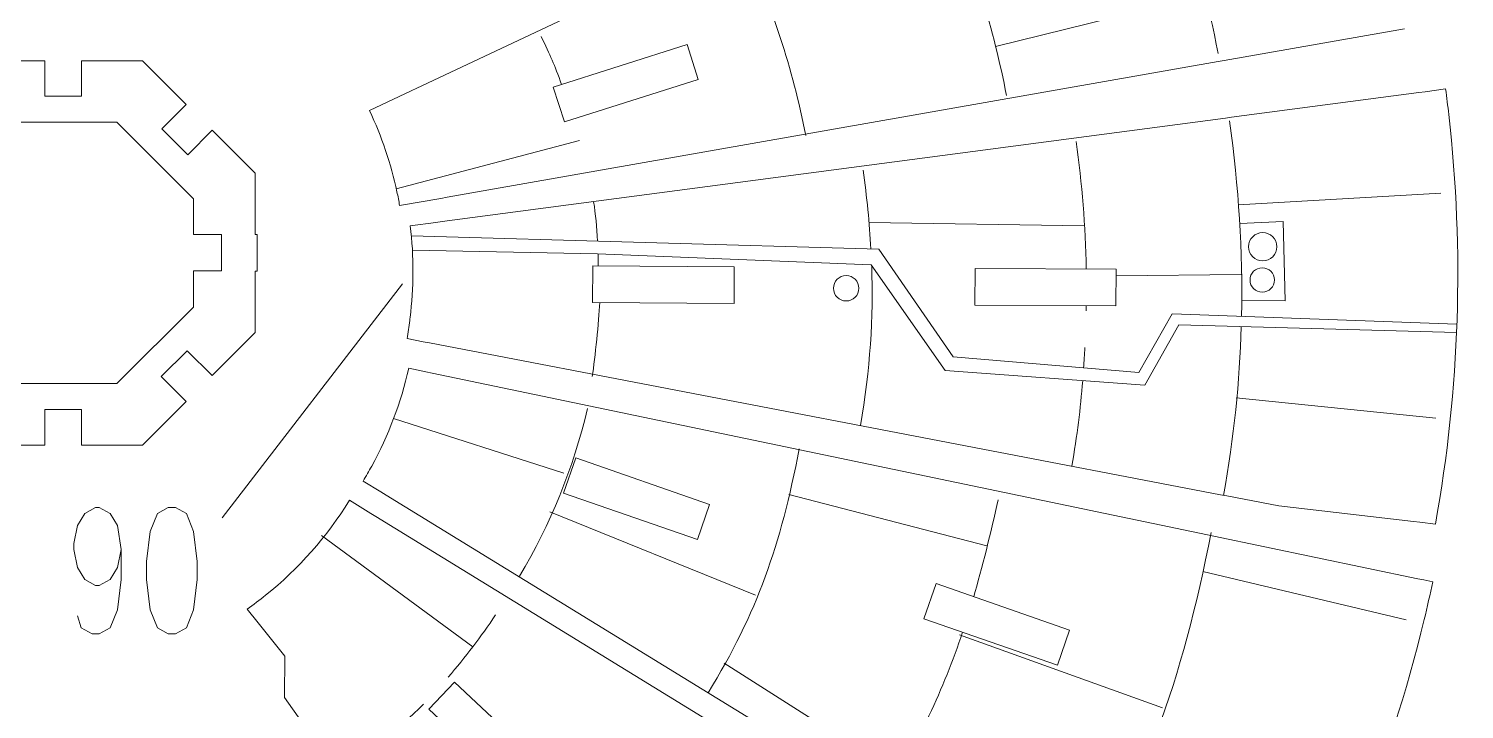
# Model space of a CAD drawing. Header units: millimetres. Extents: x -182 to 179, y -139 to 136.
# Drawn here: x 44.7 to 174.1, y -45.5 to 16 of the extents above; entities that cross this region are included whole.
import ezdxf

# ---------------------------------------------------------------- set-up
doc = ezdxf.new("R2010")
doc.units = ezdxf.units.MM
doc.header["$MEASUREMENT"] = 0
doc.layers.add('Layer 1', color=7, linetype='Continuous')

msp = doc.modelspace()

# ---------------------------------------------------------------- linework, layer by layer
at = {"layer": 'Layer 1', "color": 5, "lineweight": 9}
for centre, major_axis in [((155.952, -3.7197), (0, 1.2788)), ((118.3812, -7.4682), (0, 1.1465)), ((155.9079, -6.7183), (0, 1.1024))]:
    msp.add_ellipse(centre, major_axis=major_axis, ratio=1, dxfattribs=at)
at = {"layer": 'Layer 1', "lineweight": 9}
for points in [[(142.8497, 40.376), (142.8497, 40.376), (79.6611, 10.5847), (79.6611, 10.5847)], [(152.4788, 13.0875), (152.4788, 13.0875), (168.7526, 15.9534), (168.7526, 15.9534)], [(82.3823, 0.743), (82.3823, 0.743), (151.9251, 12.99), (151.9251, 12.99)], [(79.1525, 10.3449), (79.1525, 10.3449), (75.3847, 8.5685), (75.3847, 8.5685)], [(153.1473, 7.9657), (153.1473, 7.9657), (170.0356, 10.1973), (170.0356, 10.1973)], [(81.9351, -1.4444), (81.9351, -1.4444), (152.5899, 7.892), (152.5899, 7.892)], [(152.1518, -26.0995), (152.1518, -26.0995), (80.7962, -12.3914), (80.7962, -12.3914)], [(80.481, -15.0081), (80.481, -15.0081), (78.9234, -14.6832), (78.9234, -14.6832)], [(150.9786, -29.7153), (150.9786, -29.7153), (81.0314, -15.123), (81.0314, -15.123)], [(75.4952, -27.7743), (75.4952, -27.7743), (73.5769, -26.5956), (73.5769, -26.5956)], [(138.2437, -63.825), (138.2437, -63.825), (76.8788, -26.1353), (76.8788, -26.1353)], [(136.918, -65.5159), (136.918, -65.5159), (75.9742, -28.0686), (75.9742, -28.0686)], [(169.9373, -33.6705), (169.9373, -33.6705), (151.529, -29.8302), (151.529, -29.8302)]]:
    msp.add_open_spline(points, degree=3, dxfattribs=at)
at = {"layer": 'Layer 1', "color": 1, "lineweight": 9}
for points in [[(143.4967, 39.4881), (147.3241, 31.3297), (150.1747, 22.6831), (151.9336, 13.7284)], [(109.0558, 23.6197), (111.6465, 18.1429), (113.5679, 12.3293), (114.7395, 6.3055)], [(130.6567, 18.7504), (131.5299, 15.8547), (132.262, 12.9077), (132.8466, 9.9192)], [(90.8758, 15.2434), (91.6905, 13.5364), (92.077, 12.718), (92.7078, 10.9274)], [(151.925, 12.9901), (151.925, 12.9901), (152.4788, 13.0875), (152.4788, 13.0875)], [(79.1525, 10.3449), (79.1525, 10.3449), (79.6611, 10.5847), (79.6611, 10.5847)], [(170.0356, 10.1974), (170.0356, 10.1974), (170.593, 10.2708), (170.593, 10.2708)], [(57.5603, 7.8214), (57.5603, 7.8214), (57.9581, 8.2186), (57.9581, 8.2186)], [(152.5899, 7.8921), (152.5899, 7.8921), (153.1473, 7.9655), (153.1473, 7.9655)], [(152.9546, 7.6324), (153.778, 1.7011), (154.1648, -4.1141), (154.0412, -10.0058)], [(139.1297, 5.7718), (139.6576, 1.9846), (139.9635, -1.856), (140.0364, -5.7325)], [(119.9055, 3.1845), (120.2443, 0.7752), (120.4852, -1.5747), (120.6146, -3.9119)], [(81.8286, 0.6455), (81.8286, 0.6455), (82.3824, 0.7429), (82.3824, 0.7429)], [(95.6048, 0.3247), (95.7814, -0.7907), (95.9009, -1.9357), (95.9633, -3.2163)], [(81.3777, -1.518), (81.3777, -1.518), (81.9351, -1.4446), (81.9351, -1.4446)], [(96.0033, -4.3743), (96.0107, -4.7227), (96.0144, -5.082), (96.0145, -5.4538)], [(120.6833, -5.4392), (120.8449, -10.1301), (120.5455, -14.8112), (119.6772, -19.8609)], [(62.0931, -28.1717), (62.0931, -28.1717), (78.3587, -7.0708), (78.3587, -7.0708)], [(96.1575, -8.7642), (96.048, -10.5166), (95.7624, -13.671), (95.4738, -15.4364)], [(140.0419, -9.0422), (140.0396, -9.1934), (140.0369, -9.3448), (140.0338, -9.4961)], [(154.0182, -10.9101), (153.8696, -15.8906), (153.3542, -20.9327), (152.4278, -26.1526)], [(80.2442, -12.2852), (80.2442, -12.2852), (80.7962, -12.3914), (80.7962, -12.3914)], [(139.9101, -12.8099), (139.8755, -13.4451), (139.8385, -14.0576), (139.798, -14.6547)], [(80.481, -15.008), (80.481, -15.008), (81.0314, -15.123), (81.0314, -15.123)], [(57.5322, -16.3642), (57.5322, -16.3642), (57.9296, -16.762), (57.9296, -16.762)], [(139.7133, -15.8092), (139.5118, -18.3567), (139.2223, -20.7104), (138.7287, -23.5209)], [(95.0489, -18.3196), (93.785, -23.7196), (91.6981, -28.8032), (88.9281, -33.4305)], [(114.1531, -21.9559), (112.4493, -30.6724), (110.3913, -36.7261), (105.9218, -43.9732)], [(76.3999, -25.8408), (76.3999, -25.8408), (76.8787, -26.1354), (76.8787, -26.1354)], [(132.0986, -26.5479), (131.4848, -29.3268), (130.588, -32.8713), (129.8856, -35.2878)], [(152.1518, -26.0995), (152.1518, -26.0995), (152.7038, -26.2057), (152.7038, -26.2057)], [(75.4952, -27.7743), (75.4952, -27.7743), (75.974, -28.0689), (75.974, -28.0689)], [(151.3096, -29.4929), (148.631, -42.9507), (145.3063, -52.5958), (138.2437, -63.825)], [(150.9786, -29.7152), (150.9786, -29.7152), (151.529, -29.8302), (151.529, -29.8302)], [(169.553, -28.5124), (169.553, -28.5124), (170.1114, -28.5772), (170.1114, -28.5772)], [(169.9373, -33.6703), (169.9373, -33.6703), (170.4877, -33.7853), (170.4877, -33.7853)], [(65.3489, -37.6515), (65.3489, -37.6515), (65.6983, -38.0919), (65.6983, -38.0919)], [(128.8835, -38.4944), (127.1419, -43.6779), (124.9281, -48.3848), (121.6561, -53.6371)], [(80.2483, -44.9796), (78.0169, -47.2481), (75.5834, -49.3174), (72.9771, -51.1581)]]:
    msp.add_open_spline(points, degree=3, dxfattribs=at)
at = {"layer": 'Layer 1', "lineweight": 9}
for points, knots in [([(54.7921, 35.5272), (54.7921, 35.5272), (27.2323, 9.3841), (27.2323, 9.3841), (27.2323, 9.3841), (26.7943, 9.8437), (26.3128, 10.3212), (25.8493, 10.7553), (25.8493, 10.7553), (24.8973, 11.6458), (23.8948, 12.4791), (22.8474, 13.2512)], [0, 0, 0, 0, 0.25, 0.25, 0.25, 0.25, 0.5, 0.5, 0.5, 0.5, 1, 1, 1, 1]), ([(105.0433, 11.3795), (105.0433, 11.3795), (92.965, 7.5447), (92.965, 7.5447), (92.965, 7.5447), (92.965, 7.5447), (91.9658, 10.6919), (91.9658, 10.6919), (91.9658, 10.6919), (91.9658, 10.6919), (104.0441, 14.5267), (104.0441, 14.5267), (104.0441, 14.5267), (104.0441, 14.5267), (105.0433, 11.3795), (105.0433, 11.3795)], [0, 0, 0, 0, 0.2, 0.2, 0.2, 0.2, 0.4, 0.4, 0.4, 0.4, 0.6, 0.6, 0.6, 0.6, 1, 1, 1, 1]), ([(57.958, 8.2188), (57.958, 8.2188), (58.8593, 9.12), (58.8593, 9.12), (58.8593, 9.12), (58.8593, 9.12), (54.9108, 13.0685), (54.9108, 13.0685), (54.9108, 13.0685), (54.9108, 13.0685), (49.4021, 13.0685), (49.4021, 13.0685), (49.4021, 13.0685), (49.4021, 13.0685), (49.4021, 9.8656), (49.4021, 9.8656), (49.4021, 9.8656), (49.4021, 9.8656), (46.1002, 9.8656), (46.1002, 9.8656), (46.1002, 9.8656), (46.1002, 9.8656), (46.1002, 13.0685), (46.1002, 13.0685), (46.1002, 13.0685), (46.1002, 13.0685), (40.5385, 13.0685), (40.5385, 13.0685), (40.5385, 13.0685), (40.5385, 13.0685), (36.6537, 9.1837), (36.6537, 9.1837), (36.6537, 9.1837), (36.6537, 9.1837), (38.9531, 6.8843), (38.9531, 6.8843), (38.9531, 6.8843), (38.9531, 6.8843), (36.6183, 4.5495), (36.6183, 4.5495), (36.6183, 4.5495), (36.6183, 4.5495), (35.6674, 5.5004), (35.6674, 5.5004)], [0, 0, 0, 0, 0.08333333, 0.08333333, 0.08333333, 0.08333333, 0.16666667, 0.16666667, 0.16666667, 0.16666667, 0.25, 0.25, 0.25, 0.25, 0.33333333, 0.33333333, 0.33333333, 0.33333333, 0.41666667, 0.41666667, 0.41666667, 0.41666667, 0.5, 0.5, 0.5, 0.5, 0.58333333, 0.58333333, 0.58333333, 0.58333333, 0.66666667, 0.66666667, 0.66666667, 0.66666667, 0.75, 0.75, 0.75, 0.75, 0.83333333, 0.83333333, 0.83333333, 0.83333333, 1, 1, 1, 1]), ([(170.593, 10.2709), (170.593, 10.2709), (172.447, 10.5159), (172.447, 10.5159), (172.447, 10.5159), (172.5485, 9.7483), (172.643, 8.9809), (172.7305, 8.2119), (172.7305, 8.2119), (174.1309, -4.0952), (173.7263, -16.5421), (171.5265, -28.7406), (171.5265, -28.7406), (171.5265, -28.7406), (170.1114, -28.5771), (170.1114, -28.5771)], [0, 0, 0, 0, 0.2, 0.2, 0.2, 0.2, 0.4, 0.4, 0.4, 0.4, 0.6, 0.6, 0.6, 0.6, 1, 1, 1, 1]), ([(57.5321, -16.3644), (57.5321, -16.3644), (56.6078, -15.4401), (56.6078, -15.4401), (56.6078, -15.4401), (56.6078, -15.4401), (58.9427, -13.1053), (58.9427, -13.1053), (58.9427, -13.1053), (58.9427, -13.1053), (61.1887, -15.3513), (61.1887, -15.3513), (61.1887, -15.3513), (61.1887, -15.3513), (65.0736, -11.4665), (65.0736, -11.4665), (65.0736, -11.4665), (65.0736, -11.4665), (65.0736, -5.9313), (65.0736, -5.9313), (65.0736, -5.9313), (65.0736, -5.9313), (65.2494, -5.9313), (65.2494, -5.9313), (65.2494, -5.9313), (65.2494, -5.9313), (65.2494, -2.6294), (65.2494, -2.6294), (65.2494, -2.6294), (65.2494, -2.6294), (65.0736, -2.6294), (65.0736, -2.6294), (65.0736, -2.6294), (65.0736, -2.6294), (65.0736, 2.9058), (65.0736, 2.9058), (65.0736, 2.9058), (65.0736, 2.9058), (61.1942, 6.7852), (61.1942, 6.7852), (61.1942, 6.7852), (61.1942, 6.7852), (58.994, 4.585), (58.994, 4.585), (58.994, 4.585), (58.994, 4.585), (56.6591, 6.9199), (56.6591, 6.9199), (56.6591, 6.9199), (56.6591, 6.9199), (57.5604, 7.8212), (57.5604, 7.8212)], [0, 0, 0, 0, 0.07142857, 0.07142857, 0.07142857, 0.07142857, 0.14285714, 0.14285714, 0.14285714, 0.14285714, 0.21428571, 0.21428571, 0.21428571, 0.21428571, 0.28571429, 0.28571429, 0.28571429, 0.28571429, 0.35714286, 0.35714286, 0.35714286, 0.35714286, 0.42857143, 0.42857143, 0.42857143, 0.42857143, 0.5, 0.5, 0.5, 0.5, 0.57142857, 0.57142857, 0.57142857, 0.57142857, 0.64285714, 0.64285714, 0.64285714, 0.64285714, 0.71428571, 0.71428571, 0.71428571, 0.71428571, 0.78571429, 0.78571429, 0.78571429, 0.78571429, 0.85714286, 0.85714286, 0.85714286, 0.85714286, 1, 1, 1, 1]), ([(81.8286, 0.6455), (81.8286, 0.6455), (78.1081, -0.0097), (78.1081, -0.0097), (78.1081, -0.0097), (78.0353, 0.4068), (77.954, 0.8262), (77.8654, 1.2398), (77.8654, 1.2398), (77.3242, 3.7687), (76.492, 6.2284), (75.3847, 8.5685)], [0, 0, 0, 0, 0.25, 0.25, 0.25, 0.25, 0.5, 0.5, 0.5, 0.5, 1, 1, 1, 1]), ([(35.9344, -5.9079), (35.9344, -5.9079), (33.5362, -5.9079), (33.5362, -5.9079), (33.5362, -5.9079), (33.5362, -5.9079), (33.5362, -2.6294), (33.5362, -2.6294), (33.5362, -2.6294), (33.5362, -2.6294), (35.9344, -2.6294), (35.9344, -2.6294), (35.9344, -2.6294), (35.9344, -2.6294), (35.9344, 0.6033), (35.9344, 0.6033), (35.9344, 0.6033), (35.9344, 0.6033), (42.841, 7.5099), (42.841, 7.5099), (42.841, 7.5099), (42.841, 7.5099), (52.6083, 7.5099), (52.6083, 7.5099), (52.6083, 7.5099), (52.6083, 7.5099), (59.515, 0.6033), (59.515, 0.6033), (59.515, 0.6033), (59.515, 0.6033), (59.515, -2.6294), (59.515, -2.6294), (59.515, -2.6294), (59.515, -2.6294), (62.0356, -2.6294), (62.0356, -2.6294), (62.0356, -2.6294), (62.0356, -2.6294), (62.0356, -5.9079), (62.0356, -5.9079), (62.0356, -5.9079), (62.0356, -5.9079), (59.515, -5.9079), (59.515, -5.9079), (59.515, -5.9079), (59.515, -5.9079), (59.515, -9.164), (59.515, -9.164), (59.515, -9.164), (59.515, -9.164), (52.6083, -16.0706), (52.6083, -16.0706), (52.6083, -16.0706), (52.6083, -16.0706), (42.841, -16.0706), (42.841, -16.0706), (42.841, -16.0706), (42.841, -16.0706), (35.9344, -9.164), (35.9344, -9.164), (35.9344, -9.164), (35.9344, -9.164), (35.9344, -5.9079), (35.9344, -5.9079)], [0, 0, 0, 0, 0.05882353, 0.05882353, 0.05882353, 0.05882353, 0.11764706, 0.11764706, 0.11764706, 0.11764706, 0.17647059, 0.17647059, 0.17647059, 0.17647059, 0.23529412, 0.23529412, 0.23529412, 0.23529412, 0.29411765, 0.29411765, 0.29411765, 0.29411765, 0.35294118, 0.35294118, 0.35294118, 0.35294118, 0.41176471, 0.41176471, 0.41176471, 0.41176471, 0.47058824, 0.47058824, 0.47058824, 0.47058824, 0.52941176, 0.52941176, 0.52941176, 0.52941176, 0.58823529, 0.58823529, 0.58823529, 0.58823529, 0.64705882, 0.64705882, 0.64705882, 0.64705882, 0.70588235, 0.70588235, 0.70588235, 0.70588235, 0.76470588, 0.76470588, 0.76470588, 0.76470588, 0.82352941, 0.82352941, 0.82352941, 0.82352941, 0.88235294, 0.88235294, 0.88235294, 0.88235294, 1, 1, 1, 1]), ([(80.2442, -12.2853), (80.2442, -12.2853), (78.7753, -12.0031), (78.7753, -12.0031), (78.7753, -12.0031), (78.8671, -11.4822), (78.9528, -10.9202), (79.0236, -10.3825), (79.0236, -10.3825), (79.0355, -10.2867), (79.0472, -10.1905), (79.0585, -10.0941), (79.0585, -10.0941), (79.3642, -7.4784), (79.4054, -4.581), (79.0724, -1.8227), (79.0724, -1.8227), (79.0724, -1.8227), (81.3777, -1.5181), (81.3777, -1.5181)], [0, 0, 0, 0, 0.16666667, 0.16666667, 0.16666667, 0.16666667, 0.33333333, 0.33333333, 0.33333333, 0.33333333, 0.5, 0.5, 0.5, 0.5, 0.66666667, 0.66666667, 0.66666667, 0.66666667, 1, 1, 1, 1]), ([(95.5126, -8.7601), (95.5126, -8.7601), (95.5336, -5.4506), (95.5336, -5.4506), (95.5336, -5.4506), (95.5336, -5.4506), (108.2932, -5.5314), (108.2932, -5.5314), (108.2932, -5.5314), (108.2932, -5.5314), (108.2722, -8.8409), (108.2722, -8.8409), (108.2722, -8.8409), (108.2722, -8.8409), (95.5126, -8.7601), (95.5126, -8.7601)], [0, 0, 0, 0, 0.2, 0.2, 0.2, 0.2, 0.4, 0.4, 0.4, 0.4, 0.6, 0.6, 0.6, 0.6, 1, 1, 1, 1]), ([(129.9985, -8.9786), (129.9985, -8.9786), (130.0195, -5.6691), (130.0195, -5.6691), (130.0195, -5.6691), (130.0195, -5.6691), (142.7292, -5.7496), (142.7292, -5.7496), (142.7292, -5.7496), (142.7292, -5.7496), (142.7082, -9.0591), (142.7082, -9.0591), (142.7082, -9.0591), (142.7082, -9.0591), (129.9985, -8.9786), (129.9985, -8.9786)], [0, 0, 0, 0, 0.2, 0.2, 0.2, 0.2, 0.4, 0.4, 0.4, 0.4, 0.6, 0.6, 0.6, 0.6, 1, 1, 1, 1]), ([(35.6958, -14.0435), (35.6958, -14.0435), (36.6696, -13.0697), (36.6696, -13.0697), (36.6696, -13.0697), (36.6696, -13.0697), (39.0044, -15.4046), (39.0044, -15.4046), (39.0044, -15.4046), (39.0044, -15.4046), (36.6591, -17.7498), (36.6591, -17.7498), (36.6591, -17.7498), (36.6591, -17.7498), (40.5385, -21.6292), (40.5385, -21.6292), (40.5385, -21.6292), (40.5385, -21.6292), (46.1002, -21.6292), (46.1002, -21.6292), (46.1002, -21.6292), (46.1002, -21.6292), (46.1002, -18.404), (46.1002, -18.404), (46.1002, -18.404), (46.1002, -18.404), (49.4021, -18.404), (49.4021, -18.404), (49.4021, -18.404), (49.4021, -18.404), (49.4021, -21.6292), (49.4021, -21.6292), (49.4021, -21.6292), (49.4021, -21.6292), (54.9108, -21.6292), (54.9108, -21.6292), (54.9108, -21.6292), (54.9108, -21.6292), (58.8539, -17.6862), (58.8539, -17.6862), (58.8539, -17.6862), (58.8539, -17.6862), (57.9296, -16.7619), (57.9296, -16.7619)], [0, 0, 0, 0, 0.08333333, 0.08333333, 0.08333333, 0.08333333, 0.16666667, 0.16666667, 0.16666667, 0.16666667, 0.25, 0.25, 0.25, 0.25, 0.33333333, 0.33333333, 0.33333333, 0.33333333, 0.41666667, 0.41666667, 0.41666667, 0.41666667, 0.5, 0.5, 0.5, 0.5, 0.58333333, 0.58333333, 0.58333333, 0.58333333, 0.66666667, 0.66666667, 0.66666667, 0.66666667, 0.75, 0.75, 0.75, 0.75, 0.83333333, 0.83333333, 0.83333333, 0.83333333, 1, 1, 1, 1]), ([(76.3997, -25.8411), (76.3997, -25.8411), (74.8076, -24.8632), (74.8076, -24.8632), (74.8076, -24.8632), (75.0793, -24.4187), (75.3379, -23.973), (75.5885, -23.5165), (75.5885, -23.5165), (77.1095, -20.7469), (78.2333, -17.7726), (78.9234, -14.6832)], [0, 0, 0, 0, 0.25, 0.25, 0.25, 0.25, 0.5, 0.5, 0.5, 0.5, 1, 1, 1, 1]), ([(92.8998, -25.941), (92.8998, -25.941), (94.0058, -22.7706), (94.0058, -22.7706), (94.0058, -22.7706), (94.0058, -22.7706), (106.0643, -26.9774), (106.0643, -26.9774), (106.0643, -26.9774), (106.0643, -26.9774), (104.9582, -30.1478), (104.9582, -30.1478), (104.9582, -30.1478), (104.9582, -30.1478), (92.8998, -25.941), (92.8998, -25.941)], [0, 0, 0, 0, 0.2, 0.2, 0.2, 0.2, 0.4, 0.4, 0.4, 0.4, 0.6, 0.6, 0.6, 0.6, 1, 1, 1, 1]), ([(65.3487, -37.6516), (65.3487, -37.6516), (64.3637, -36.4116), (64.3637, -36.4116), (64.3637, -36.4116), (64.9256, -36.0162), (65.4795, -35.5955), (66.0158, -35.1665), (66.0158, -35.1665), (69.0038, -32.7666), (71.5634, -29.8679), (73.5769, -26.5956)], [0, 0, 0, 0, 0.25, 0.25, 0.25, 0.25, 0.5, 0.5, 0.5, 0.5, 1, 1, 1, 1]), ([(169.553, -28.5126), (169.553, -28.5126), (157.41, -27.1096), (157.41, -27.1096), (157.41, -27.1096), (157.41, -27.1096), (152.7038, -26.2055), (152.7038, -26.2055)], [0, 0, 0, 0, 0.33333333, 0.33333333, 0.33333333, 0.33333333, 1, 1, 1, 1]), ([(125.4007, -37.2794), (125.4007, -37.2794), (126.5067, -34.109), (126.5067, -34.109), (126.5067, -34.109), (126.5067, -34.109), (138.5344, -38.3051), (138.5344, -38.3051), (138.5344, -38.3051), (138.5344, -38.3051), (137.4284, -41.4755), (137.4284, -41.4755), (137.4284, -41.4755), (137.4284, -41.4755), (125.4007, -37.2794), (125.4007, -37.2794)], [0, 0, 0, 0, 0.2, 0.2, 0.2, 0.2, 0.4, 0.4, 0.4, 0.4, 0.6, 0.6, 0.6, 0.6, 1, 1, 1, 1]), ([(154.2769, -73.6724), (154.2769, -73.6724), (155.1984, -74.2384), (155.1984, -74.2384), (155.1984, -74.2384), (162.2205, -62.8181), (167.3894, -50.3701), (170.5214, -37.3504), (170.5214, -37.3504), (170.7901, -36.2211), (171.0461, -35.0885), (171.2897, -33.9527), (171.2897, -33.9527), (171.2897, -33.9527), (170.4877, -33.7853), (170.4877, -33.7853)], [0, 0, 0, 0, 0.2, 0.2, 0.2, 0.2, 0.4, 0.4, 0.4, 0.4, 0.6, 0.6, 0.6, 0.6, 1, 1, 1, 1]), ([(65.6984, -38.0919), (65.6984, -38.0919), (67.7489, -40.6733), (67.7489, -40.6733), (67.7489, -40.6733), (67.7489, -40.6733), (67.7316, -44.4), (67.7316, -44.4), (67.7316, -44.4), (67.7316, -44.4), (105.9961, -98.5464), (105.9961, -98.5464)], [0, 0, 0, 0, 0.25, 0.25, 0.25, 0.25, 0.5, 0.5, 0.5, 0.5, 1, 1, 1, 1]), ([(80.7474, -45.454), (80.7474, -45.454), (83.0534, -42.9972), (83.0534, -42.9972), (83.0534, -42.9972), (83.0534, -42.9972), (92.3238, -51.6984), (92.3238, -51.6984), (92.3238, -51.6984), (92.3238, -51.6984), (90.0178, -54.1552), (90.0178, -54.1552), (90.0178, -54.1552), (90.0178, -54.1552), (80.7474, -45.454), (80.7474, -45.454)], [0, 0, 0, 0, 0.2, 0.2, 0.2, 0.2, 0.4, 0.4, 0.4, 0.4, 0.6, 0.6, 0.6, 0.6, 1, 1, 1, 1])]:
    msp.add_open_spline(points, degree=3, knots=knots, dxfattribs=at)
at = {"layer": 'Layer 1', "color": 5, "lineweight": 9}
for points in [[(131.8617, 14.3621), (131.8617, 14.3621), (150.7514, 19.0498), (150.7514, 19.0498)], [(77.8048, 1.5174), (77.8048, 1.5174), (94.3156, 5.8638), (94.3156, 5.8638)], [(153.7405, 0.0587), (153.7405, 0.0587), (172.0266, 1.1112), (172.0266, 1.1112)], [(139.8849, -1.8442), (139.8849, -1.8442), (120.4224, -1.5444), (120.4224, -1.5444)], [(95.9597, -4.3726), (95.9597, -4.3726), (79.26, -4.0406), (79.26, -4.0406)], [(95.9597, -4.3726), (95.9597, -4.3726), (120.6258, -5.3572), (120.6258, -5.3572)], [(142.7253, -6.3583), (142.7253, -6.3583), (153.9942, -6.2248), (153.9942, -6.2248)], [(153.5662, -17.3422), (153.5662, -17.3422), (171.5719, -19.1903), (171.5719, -19.1903)], [(77.5683, -19.2178), (77.5683, -19.2178), (92.9149, -24.1612), (92.9149, -24.1612)], [(113.2002, -26.0804), (113.2002, -26.0804), (131.0755, -30.7044), (131.0755, -30.7044)], [(91.6445, -27.6431), (91.6445, -27.6431), (110.1983, -35.1632), (110.1983, -35.1632)], [(84.7196, -39.8115), (84.7196, -39.8115), (71.0518, -29.7704), (71.0518, -29.7704)], [(150.5457, -33.0279), (150.5457, -33.0279), (168.8769, -37.3785), (168.8769, -37.3785)], [(86.7557, -36.9369), (85.4595, -38.9013), (84.0365, -40.7749), (82.4984, -42.5457)], [(128.5959, -38.7382), (128.5959, -38.7382), (146.9085, -45.3323), (146.9085, -45.3323)], [(107.3816, -41.2827), (107.3816, -41.2827), (123, -51.2401), (123, -51.2401)]]:
    msp.add_open_spline(points, degree=3, dxfattribs=at)
for points, knots in [([(153.8786, -1.6211), (153.8786, -1.6211), (157.7891, -1.4482), (157.7891, -1.4482), (157.7891, -1.4482), (157.7891, -1.4482), (157.9655, -8.5919), (157.9655, -8.5919), (157.9655, -8.5919), (157.9655, -8.5919), (154.0613, -8.5648), (154.0613, -8.5648)], [0, 0, 0, 0, 0.25, 0.25, 0.25, 0.25, 0.5, 0.5, 0.5, 0.5, 1, 1, 1, 1]), ([(79.169, -2.7424), (79.169, -2.7424), (121.3187, -3.9318), (121.3187, -3.9318), (121.3187, -3.9318), (121.3187, -3.9318), (128.0231, -13.6631), (128.0231, -13.6631), (128.0231, -13.6631), (128.0231, -13.6631), (144.78, -15.0742), (144.78, -15.0742), (144.78, -15.0742), (144.78, -15.0742), (147.7787, -9.7825), (147.7787, -9.7825), (147.7787, -9.7825), (147.7787, -9.7825), (173.4651, -10.6985), (173.4651, -10.6985)], [0, 0, 0, 0, 0.16666667, 0.16666667, 0.16666667, 0.16666667, 0.33333333, 0.33333333, 0.33333333, 0.33333333, 0.5, 0.5, 0.5, 0.5, 0.66666667, 0.66666667, 0.66666667, 0.66666667, 1, 1, 1, 1]), ([(173.4359, -11.4542), (173.4359, -11.4542), (148.3961, -10.7526), (148.3961, -10.7526), (148.3961, -10.7526), (148.3961, -10.7526), (145.3093, -16.2207), (145.3093, -16.2207), (145.3093, -16.2207), (145.3093, -16.2207), (127.3176, -14.8978), (127.3176, -14.8978), (127.3176, -14.8978), (127.3176, -14.8978), (120.6258, -5.3572), (120.6258, -5.3572)], [0, 0, 0, 0, 0.2, 0.2, 0.2, 0.2, 0.4, 0.4, 0.4, 0.4, 0.6, 0.6, 0.6, 0.6, 1, 1, 1, 1])]:
    msp.add_open_spline(points, degree=3, knots=knots, dxfattribs=at)
at = {"layer": 'Layer 1', "color": 1, "lineweight": 9}
for points, knots in [([(52.98, -31.0365), (52.98, -31.0365), (52.656, -32.665), (52.656, -32.665), (52.656, -32.665), (52.656, -32.665), (51.998, -33.7561), (51.998, -33.7561), (51.998, -33.7561), (51.998, -33.7561), (51.0161, -34.2935), (51.0161, -34.2935), (51.0161, -34.2935), (51.0161, -34.2935), (50.692, -34.2935), (50.692, -34.2935), (50.692, -34.2935), (50.692, -34.2935), (49.7101, -33.7561), (49.7101, -33.7561), (49.7101, -33.7561), (49.7101, -33.7561), (49.0521, -32.665), (49.0521, -32.665), (49.0521, -32.665), (49.0521, -32.665), (48.7281, -31.0365), (48.7281, -31.0365), (48.7281, -31.0365), (48.7281, -31.0365), (48.7281, -30.4991), (48.7281, -30.4991), (48.7281, -30.4991), (48.7281, -30.4991), (49.0521, -28.8706), (49.0521, -28.8706), (49.0521, -28.8706), (49.0521, -28.8706), (49.7101, -27.7795), (49.7101, -27.7795), (49.7101, -27.7795), (49.7101, -27.7795), (50.692, -27.2421), (50.692, -27.2421), (50.692, -27.2421), (50.692, -27.2421), (51.0161, -27.2421), (51.0161, -27.2421), (51.0161, -27.2421), (51.0161, -27.2421), (51.998, -27.7795), (51.998, -27.7795), (51.998, -27.7795), (51.998, -27.7795), (52.656, -28.8706), (52.656, -28.8706), (52.656, -28.8706), (52.656, -28.8706), (52.98, -31.0365), (52.98, -31.0365), (52.98, -31.0365), (52.98, -31.0365), (52.98, -33.7561), (52.98, -33.7561), (52.98, -33.7561), (52.98, -33.7561), (52.656, -36.4757), (52.656, -36.4757), (52.656, -36.4757), (52.656, -36.4757), (51.998, -38.1042), (51.998, -38.1042), (51.998, -38.1042), (51.998, -38.1042), (51.0161, -38.6416), (51.0161, -38.6416), (51.0161, -38.6416), (51.0161, -38.6416), (50.368, -38.6416), (50.368, -38.6416), (50.368, -38.6416), (50.368, -38.6416), (49.386, -38.1042), (49.386, -38.1042), (49.386, -38.1042), (49.386, -38.1042), (49.0521, -37.0131), (49.0521, -37.0131)], [0, 0, 0, 0, 0.04347826, 0.04347826, 0.04347826, 0.04347826, 0.08695652, 0.08695652, 0.08695652, 0.08695652, 0.13043478, 0.13043478, 0.13043478, 0.13043478, 0.17391304, 0.17391304, 0.17391304, 0.17391304, 0.2173913, 0.2173913, 0.2173913, 0.2173913, 0.26086957, 0.26086957, 0.26086957, 0.26086957, 0.30434783, 0.30434783, 0.30434783, 0.30434783, 0.34782609, 0.34782609, 0.34782609, 0.34782609, 0.39130435, 0.39130435, 0.39130435, 0.39130435, 0.43478261, 0.43478261, 0.43478261, 0.43478261, 0.47826087, 0.47826087, 0.47826087, 0.47826087, 0.52173913, 0.52173913, 0.52173913, 0.52173913, 0.56521739, 0.56521739, 0.56521739, 0.56521739, 0.60869565, 0.60869565, 0.60869565, 0.60869565, 0.65217391, 0.65217391, 0.65217391, 0.65217391, 0.69565217, 0.69565217, 0.69565217, 0.69565217, 0.73913043, 0.73913043, 0.73913043, 0.73913043, 0.7826087, 0.7826087, 0.7826087, 0.7826087, 0.82608696, 0.82608696, 0.82608696, 0.82608696, 0.86956522, 0.86956522, 0.86956522, 0.86956522, 0.91304348, 0.91304348, 0.91304348, 0.91304348, 1, 1, 1, 1]), ([(57.2417, -27.2421), (57.2417, -27.2421), (56.2598, -27.7795), (56.2598, -27.7795), (56.2598, -27.7795), (56.2598, -27.7795), (55.6019, -29.408), (55.6019, -29.408), (55.6019, -29.408), (55.6019, -29.408), (55.2778, -32.1276), (55.2778, -32.1276), (55.2778, -32.1276), (55.2778, -32.1276), (55.2778, -33.7561), (55.2778, -33.7561), (55.2778, -33.7561), (55.2778, -33.7561), (55.6019, -36.4757), (55.6019, -36.4757), (55.6019, -36.4757), (55.6019, -36.4757), (56.2598, -38.1042), (56.2598, -38.1042), (56.2598, -38.1042), (56.2598, -38.1042), (57.2417, -38.6416), (57.2417, -38.6416), (57.2417, -38.6416), (57.2417, -38.6416), (57.8899, -38.6416), (57.8899, -38.6416), (57.8899, -38.6416), (57.8899, -38.6416), (58.8718, -38.1042), (58.8718, -38.1042), (58.8718, -38.1042), (58.8718, -38.1042), (59.5298, -36.4757), (59.5298, -36.4757), (59.5298, -36.4757), (59.5298, -36.4757), (59.8538, -33.7561), (59.8538, -33.7561), (59.8538, -33.7561), (59.8538, -33.7561), (59.8538, -32.1276), (59.8538, -32.1276), (59.8538, -32.1276), (59.8538, -32.1276), (59.5298, -29.408), (59.5298, -29.408), (59.5298, -29.408), (59.5298, -29.408), (58.8718, -27.7795), (58.8718, -27.7795), (58.8718, -27.7795), (58.8718, -27.7795), (57.8899, -27.2421), (57.8899, -27.2421), (57.8899, -27.2421), (57.8899, -27.2421), (57.2417, -27.2421), (57.2417, -27.2421)], [0, 0, 0, 0, 0.05882353, 0.05882353, 0.05882353, 0.05882353, 0.11764706, 0.11764706, 0.11764706, 0.11764706, 0.17647059, 0.17647059, 0.17647059, 0.17647059, 0.23529412, 0.23529412, 0.23529412, 0.23529412, 0.29411765, 0.29411765, 0.29411765, 0.29411765, 0.35294118, 0.35294118, 0.35294118, 0.35294118, 0.41176471, 0.41176471, 0.41176471, 0.41176471, 0.47058824, 0.47058824, 0.47058824, 0.47058824, 0.52941176, 0.52941176, 0.52941176, 0.52941176, 0.58823529, 0.58823529, 0.58823529, 0.58823529, 0.64705882, 0.64705882, 0.64705882, 0.64705882, 0.70588235, 0.70588235, 0.70588235, 0.70588235, 0.76470588, 0.76470588, 0.76470588, 0.76470588, 0.82352941, 0.82352941, 0.82352941, 0.82352941, 0.88235294, 0.88235294, 0.88235294, 0.88235294, 1, 1, 1, 1])]:
    msp.add_open_spline(points, degree=3, knots=knots, dxfattribs=at)

doc.saveas('drawing.dxf')
